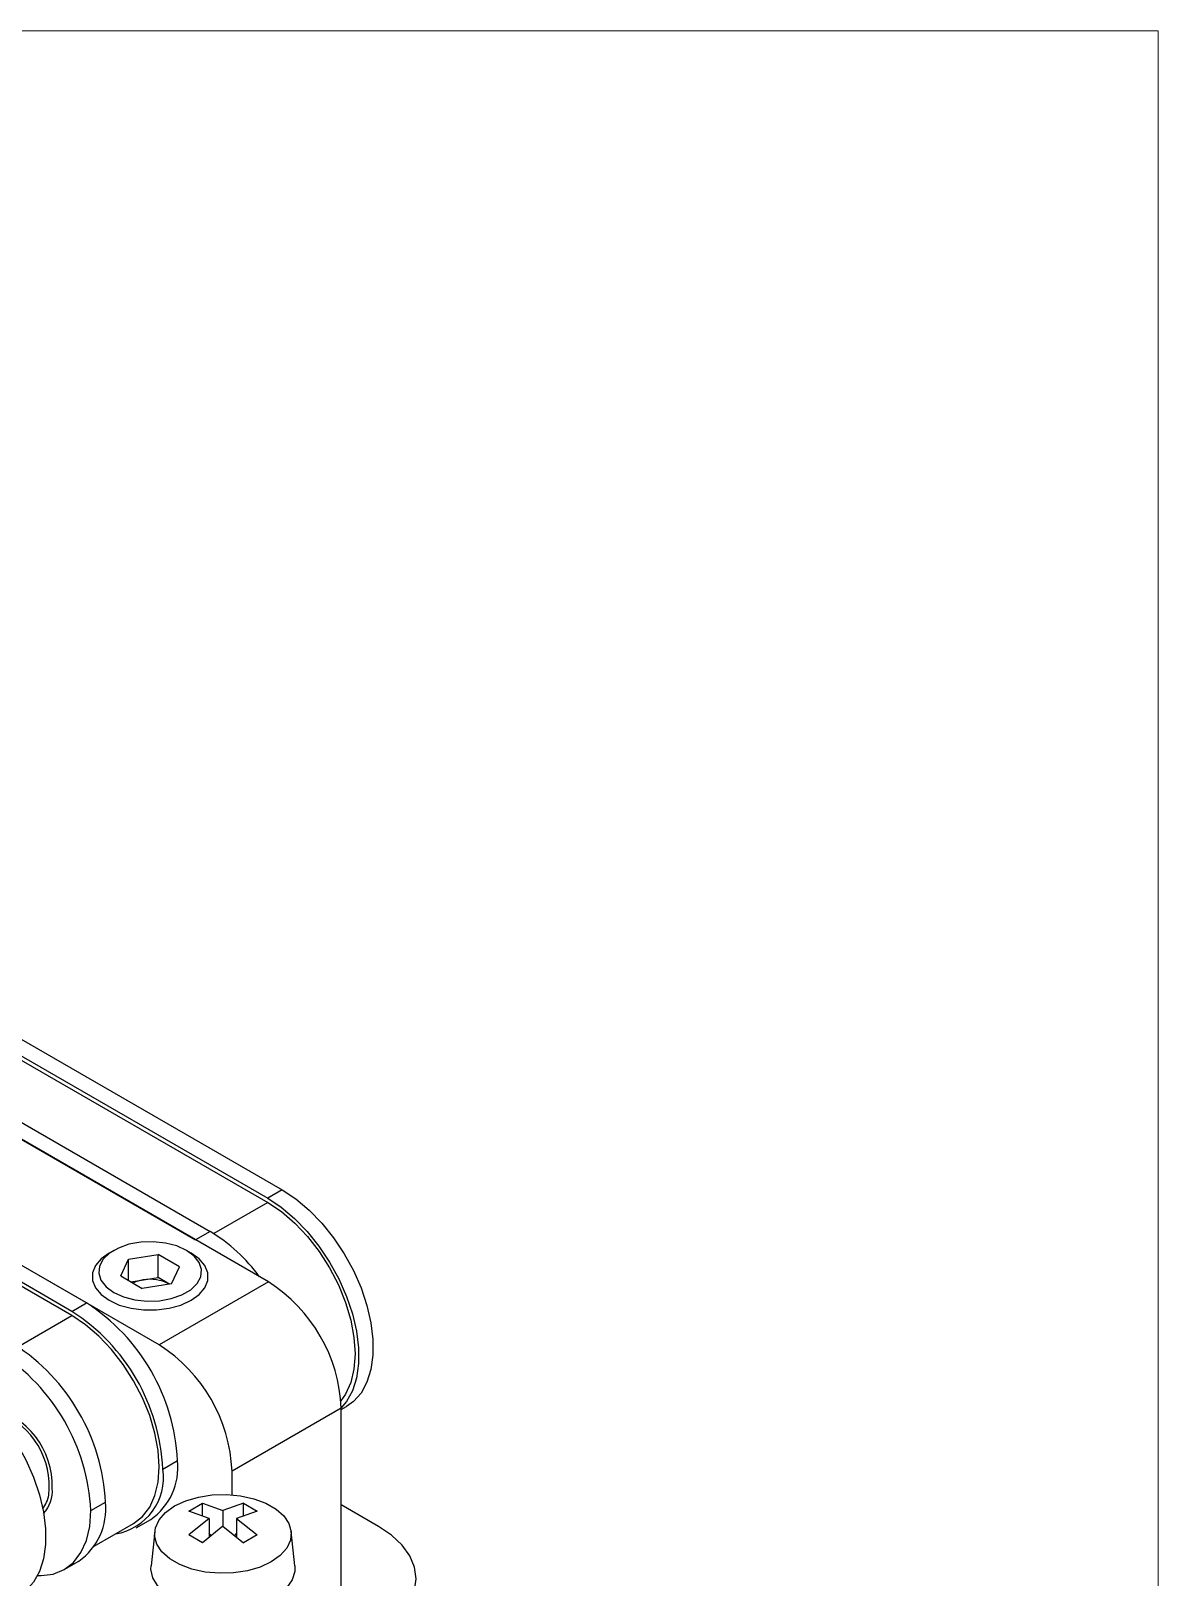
# Model space of a CAD drawing. Header units: millimetres. Extents: x 5 to 292, y 4 to 204.
# Drawn here: x 248.1 to 291.9, y 144.4 to 204.5 of the extents above; entities that cross this region are included whole.
import ezdxf

# ---------------------------------------------------------------- set-up
doc = ezdxf.new("R2010")
doc.units = ezdxf.units.MM

msp = doc.modelspace()

# ---------------------------------------------------------------- linework, layer by layer
at = {"color": 7, "linetype": 'Continuous', "lineweight": 18}
for p, q in [((4.92, 204.48), (291.92, 204.48)), ((291.92, 204.48), (291.92, 4.48))]:
    msp.add_line(p, q, dxfattribs=at)
at = {"color": 7, "linetype": 'Continuous', "lineweight": 25}
for p, q in [((208.111, 188.201), (257.892, 159.464)), ((257.354, 155.888), (201.917, 187.891)), ((207.546, 187.875), (257.326, 159.137)), ((207.546, 187.711), (257.326, 158.974)), ((204.746, 186.258), (254.526, 157.521)), ((205.311, 186.585), (255.092, 157.847)), ((253.112, 153.439), (197.675, 185.442)), ((250.283, 155.071), (200.503, 183.809)), ((249.718, 154.745), (199.937, 183.482)), ((249.718, 154.582), (199.937, 183.319)), ((257.892, 159.464), (257.326, 159.137)), ((255.092, 157.847), (254.526, 157.521)), ((251.344, 157.112), (251.167, 157.01)), ((251.618, 156.12), (251.923, 156.778)), ((251.923, 156.778), (253.064, 156.954)), ((251.923, 155.943), (251.923, 156.778)), ((253.899, 156.473), (253.064, 156.954)), ((253.064, 156.056), (253.064, 156.954)), ((254.349, 157.01), (254.173, 157.112)), ((253.593, 155.814), (253.899, 156.473)), ((251.618, 156.12), (252.453, 155.638)), ((252.01, 155.893), (252.494, 155.968)), ((253.593, 155.814), (252.453, 155.638)), ((252.494, 155.968), (253.064, 156.056)), ((253.481, 155.815), (253.064, 156.056)), ((257.354, 155.888), (253.112, 153.439)), ((253.506, 155.801), (253.481, 155.815)), ((253.506, 155.801), (253.481, 155.815)), ((249.718, 154.745), (250.283, 155.071)), ((260.183, 150.989), (255.94, 148.54)), ((260.183, 150.93), (260.392, 151.051)), ((260.183, 142.415), (260.183, 150.989)), ((253.253, 148.621), (253.819, 148.948)), ((255.94, 147.622), (255.94, 148.54)), ((250.453, 147.005), (251.019, 147.331)), ((254.261, 146.985), (254.791, 147.291)), ((254.791, 147.291), (255.587, 147.009)), ((254.791, 146.797), (254.791, 147.291)), ((256.382, 147.291), (255.587, 147.009)), ((256.382, 147.291), (256.912, 146.985)), ((256.382, 146.797), (256.382, 147.291)), ((261.632, 146.395), (260.183, 147.232)), ((252.217, 146.332), (252.783, 146.659)), ((255.056, 146.703), (254.261, 146.985)), ((255.056, 146.703), (254.261, 146.066)), ((255.056, 146.703), (255.056, 145.972)), ((255.587, 147.009), (255.587, 146.397)), ((256.912, 146.985), (256.117, 146.703)), ((256.117, 146.703), (256.912, 146.066)), ((256.117, 146.703), (256.117, 145.972)), ((250.583, 145.619), (252.117, 146.505)), ((252.935, 146.197), (252.792, 144.866)), ((254.791, 145.76), (254.261, 146.066)), ((255.587, 146.397), (254.791, 145.76)), ((255.124, 146.026), (255.056, 146.125)), ((255.587, 146.397), (256.382, 145.76)), ((256.051, 146.025), (256.117, 146.123)), ((256.912, 146.066), (256.382, 145.76)), ((258.381, 144.866), (258.238, 146.197)), ((249.417, 144.715), (249.983, 145.042))]:
    msp.add_line(p, q, dxfattribs=at)
at = {"color": 8, "linetype": 'Continuous', "lineweight": 25}
for p, q in [((257.326, 158.974), (255.23, 157.764)), ((247.621, 153.371), (249.718, 154.582))]:
    msp.add_line(p, q, dxfattribs=at)
at = {"color": 7, "linetype": 'Continuous', "lineweight": 25, "flags": 128}
for points in [[(257.892, 159.464), (258.419, 159.114), (258.934, 158.681), (259.426, 158.174), (259.883, 157.605), (260.297, 156.986), (260.656, 156.331), (260.954, 155.655), (261.183, 154.973), (261.339, 154.3), (261.417, 153.651), (261.417, 153.041), (261.339, 152.483), (261.183, 151.99), (260.954, 151.572), (260.656, 151.24), (260.392, 151.051)], [(257.326, 159.137), (257.853, 158.787), (258.368, 158.354), (258.86, 157.847), (259.318, 157.278), (259.731, 156.659), (260.09, 156.004), (260.388, 155.328), (260.617, 154.646), (260.773, 153.973), (260.852, 153.324), (260.852, 152.714), (260.773, 152.156), (260.617, 151.663), (260.388, 151.246), (260.183, 151)], [(257.326, 158.974), (257.857, 158.619), (258.375, 158.177), (258.867, 157.657), (259.321, 157.074), (259.726, 156.44), (260.072, 155.773), (260.35, 155.088), (260.554, 154.402), (260.678, 153.732), (260.72, 153.095), (260.678, 152.506), (260.554, 151.98), (260.35, 151.529), (260.172, 151.276)], [(251.344, 155.48), (251.724, 155.308), (252.163, 155.194), (252.637, 155.144), (253.119, 155.16), (253.579, 155.243), (253.992, 155.387), (254.333, 155.584), (254.582, 155.822), (254.725, 156.088), (254.755, 156.366), (254.668, 156.64), (254.47, 156.893), (254.172, 157.113), (253.793, 157.284), (253.353, 157.398), (252.879, 157.449), (252.398, 157.432), (251.937, 157.349), (251.525, 157.205), (251.184, 157.008), (250.934, 156.77), (250.791, 156.504), (250.762, 156.226), (250.849, 155.953), (251.047, 155.699), (251.344, 155.48)], [(251.167, 157.01), (250.853, 156.783), (250.634, 156.521), (250.522, 156.237), (250.522, 155.947), (250.634, 155.663), (250.853, 155.401), (251.167, 155.174)], [(251.167, 157.01), (250.853, 156.783), (250.634, 156.521), (250.522, 156.237), (250.522, 155.947), (250.634, 155.663), (250.853, 155.401), (251.167, 155.174), (251.561, 154.992), (252.015, 154.866), (252.506, 154.801), (253.01, 154.801), (253.501, 154.866), (253.955, 154.992), (254.349, 155.174), (254.663, 155.401), (254.882, 155.663), (254.994, 155.947), (254.994, 156.237), (254.882, 156.521), (254.663, 156.783), (254.349, 157.01)], [(251.167, 155.174), (251.561, 154.992), (252.015, 154.866), (252.506, 154.801), (253.01, 154.801), (253.501, 154.866), (253.955, 154.992), (254.349, 155.174), (254.663, 155.401), (254.882, 155.663), (254.994, 155.947), (254.994, 156.237), (254.882, 156.521), (254.663, 156.783), (254.349, 157.01)], [(252.117, 146.505), (252.118, 146.505), (252.464, 146.773), (252.742, 147.137), (252.946, 147.588), (253.07, 148.114), (253.112, 148.703), (253.07, 149.34), (252.946, 150.01), (252.742, 150.696), (252.464, 151.381), (252.118, 152.048), (251.713, 152.681), (251.259, 153.265), (250.766, 153.784), (250.249, 154.227), (249.718, 154.582)], [(245.164, 152.116), (245.691, 151.766), (246.206, 151.333), (246.698, 150.826), (247.156, 150.257), (247.569, 149.638), (247.928, 148.983), (248.226, 148.307), (248.455, 147.625), (248.611, 146.952), (248.69, 146.303), (248.69, 145.693), (248.611, 145.135), (248.455, 144.642), (248.226, 144.224), (247.928, 143.892), (247.664, 143.703)], [(253.708, 147.186), (254.14, 147.388), (254.634, 147.534), (255.171, 147.617), (255.726, 147.633), (256.274, 147.583), (256.793, 147.468), (257.259, 147.294), (257.651, 147.067), (257.954, 146.798), (258.153, 146.499), (258.24, 146.182), (258.211, 145.862), (258.067, 145.552), (257.815, 145.266), (257.465, 145.017), (257.034, 144.815), (256.539, 144.67), (256.002, 144.587), (255.448, 144.57), (254.899, 144.62), (254.38, 144.735), (253.915, 144.91), (253.522, 145.136), (253.219, 145.405), (253.02, 145.705), (252.933, 146.021), (252.962, 146.342), (253.106, 146.651), (253.358, 146.937), (253.708, 147.186)], [(248.382, 144.484), (248.523, 144.481), (248.996, 144.543), (249.418, 144.716), (249.778, 144.995), (250.068, 145.374), (250.28, 145.843), (250.41, 146.391), (250.453, 147.005)], [(261.632, 142.313), (262.142, 142.658), (262.552, 143.044), (262.852, 143.462), (263.035, 143.903), (263.097, 144.354), (263.035, 144.806), (262.852, 145.246), (262.552, 145.665), (262.142, 146.051), (261.632, 146.395)], [(258.381, 144.866), (258.379, 144.643), (258.279, 144.321), (258.068, 144.018), (257.757, 143.745), (257.356, 143.513), (256.883, 143.333), (256.357, 143.212), (255.799, 143.154), (255.233, 143.163), (254.681, 143.237), (254.166, 143.373), (253.71, 143.567), (253.33, 143.809), (253.042, 144.091), (252.859, 144.401), (252.788, 144.725), (252.792, 144.866)]]:
    msp.add_lwpolyline(points, dxfattribs=at)
at = {"color": 7, "linetype": 'Continuous', "lineweight": 25}
for centre, radius, start, end in [((251.618, 152.137), 6.684, 36.22397, 58.68597), ((252.687, 154.612), 1.37, 98.13234, 115.75375), ((252.76, 154.421), 1.57, 62.64251, 99.7715), ((254.068, 150.724), 6.121, 2.4763, 57.52372), ((246.111, 148.58), 7.717, 2.73147, 57.26855), ((245.545, 148.253), 7.717, 2.73147, 57.26855), ((243.311, 146.963), 7.717, 2.73147, 57.26855), ((249.825, 148.275), 6.121, 2.4763, 57.52372), ((242.745, 146.637), 7.717, 2.73147, 57.26855), ((245.813, 147.954), 3.146, 358.43978, 76.96767), ((245.718, 147.94), 3.121, 353.93086, 67.39934), ((251.38, 148.672), 2.454, 304.86225, 6.44991), ((251.045, 148.301), 2.232, 279.61607, 8.24145), ((247.634, 147.781), 1.326, 318.0576, 3.76339), ((248.58, 147.056), 2.454, 304.86225, 6.44991)]:
    msp.add_arc(centre, radius, start, end, dxfattribs=at)
at = {"color": 8, "linetype": 'Continuous', "lineweight": 25}
msp.add_arc((247.69, 147.79), 1.145, 321.53531, 350.96677, dxfattribs=at)

doc.saveas('drawing.dxf')
